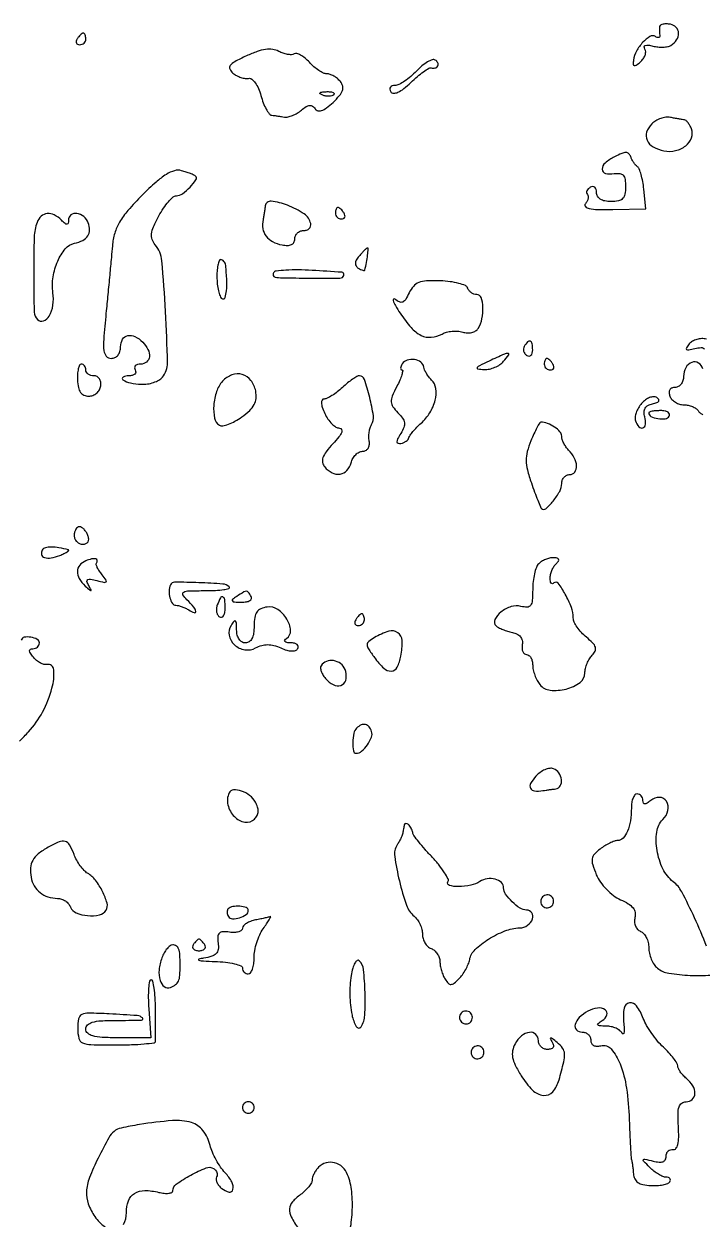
# Model space of a CAD drawing. Extents: x 0 to 5034, y 0 to 2560.
# Drawn here: x 791.3 to 908.2, y 1386.8 to 1592.6 of the extents above; entities that cross this region are included whole.
import ezdxf

# ---------------------------------------------------------------- set-up
doc = ezdxf.new("R2010")
doc.units = 0

msp = doc.modelspace()

# ---------------------------------------------------------------- linework, layer by layer
for points in [[(800.5, 1590, 0.082592), (800.343488, 1589.6179, 0.161196), (800.3746, 1589.29375, 0.182303), (800.586039, 1589.078288, 0.108972), (800.940983, 1589, 0.093332), (801.345238, 1589.076123, 0.09642), (801.688914, 1589.29375, 0.099167), (801.918938, 1589.618444, 0.105053), (802, 1590, 0.042167), (801.967655, 1590.382849, 0.061769), (801.870461, 1590.70625, 0.081139), (801.727648, 1590.92554, 0.210953), (801.559017, 1591, 0.151918), (801.34829, 1590.934461, 0.038439), (801.066025, 1590.70625, 0.035638), (800.768994, 1590.382774, 0.029505)], [(900.881579, 1592.161516, 0.032263), (900.846254, 1591.849223, 0.016203), (900.840008, 1591.452173, 0.016018), (900.86012, 1591.039601, 0.022818), (900.906356, 1590.67567, -0.122521), (900.887101, 1590.408075, -0.236158), (900.739745, 1590.258962, -0.161917), (900.477599, 1590.25727, -0.059817), (900.138083, 1590.41466, 0.280515), (899.204913, 1590.420821, 0.07118), (897.977667, 1589.423329, 0.062505), (896.896118, 1587.912643, 0.087916), (896.374124, 1586.343311, 0.035992), (896.322597, 1585.646147, 0.347529), (896.494283, 1585.428155, 0.216709), (896.83829, 1585.495059, 0.018457), (897.569283, 1586.057499, 0.063461), (898.059626, 1586.582455, 0.073246), (898.3746, 1587.189925, 0.084567), (898.472455, 1587.78355, 0.137919), (898.332618, 1588.27083, -0.147907), (898.230621, 1588.654413, -0.306106), (898.4046, 1588.89409, -0.122839), (898.903838, 1588.946378, -0.028928), (899.73293, 1588.780091, 0.037108), (900.591793, 1588.622388, 0.035149), (901.480402, 1588.589367, 0.037163), (902.270452, 1588.674561, 0.093235), (902.809123, 1588.882032, 0.108698), (903.792944, 1589.836241, 0.151223), (904.134547, 1591.006731, 0.185612), (903.73444, 1591.999072, 0.164934), (902.75, 1592.52868, 0.036027), (902.071137, 1592.593105, 0.054211), (901.479276, 1592.542246, 0.070607), (901.053141, 1592.393891, 0.233527)], [(829.673614, 1587.080286, 0.012574), (827.651298, 1586.082615, 0.104966), (826.87031, 1585.434601, 0.284868), (826.800962, 1584.828837, 0.109693), (827.341903, 1584.131209, 0.048294), (827.988178, 1583.692653, 0.043079), (828.731327, 1583.366477, 0.045559), (829.455931, 1583.19189, 0.092685), (830.039089, 1583.214913, -0.228064), (830.581737, 1583.091197, -0.068697), (831.181372, 1582.461568, -0.053482), (831.742981, 1581.473755, -0.03613), (832.172941, 1580.25, 0.025085), (832.582578, 1578.996291, 0.034199), (833.082789, 1577.917969, 0.036451), (833.597425, 1577.124835, 0.201246), (834.028592, 1576.875, -0.002063), (834.489461, 1576.813762, -0.000983), (835.081836, 1576.731375, -0.000974), (835.700497, 1576.642861, -0.001385), (836.25, 1576.561594, 0.095533), (836.846017, 1576.585978, 0.039513), (837.617712, 1576.833481, 0.03724), (838.426768, 1577.238156, 0.039409), (839.150723, 1577.751737, -0.033799), (839.968617, 1578.345847, -0.115475), (840.586524, 1578.557989, -0.175977), (841.081754, 1578.432799, -0.105699), (841.506219, 1577.989937, 0.193822), (841.976882, 1577.643642, 0.149351), (842.619636, 1577.672637, 0.078482), (843.478177, 1578.139694, 0.024833), (844.593009, 1579.087378, 0.0253), (845.715632, 1580.254378, 0.093672), (846.228654, 1581.132721, 0.151604), (846.259955, 1581.897291, 0.108605), (845.865068, 1582.662583, 0.047985), (845.350026, 1583.174315, 0.04144), (844.722031, 1583.607134, 0.0435), (844.081076, 1583.903941, 0.086899), (843.532543, 1584, -0.110996), (842.941185, 1584.132915, -0.034678), (842.143693, 1584.580573, -0.032733), (841.295973, 1585.220042, -0.030889), (840.521341, 1585.976419, 0.03461), (839.774544, 1586.694848, 0.048183), (839.009697, 1587.218732, 0.058223), (838.336281, 1587.49393, 0.20928), (837.88702, 1587.430174, -0.132851), (837.437018, 1587.296173, -0.047416), (836.762703, 1587.343113, -0.042946), (835.996123, 1587.538934, -0.038884), (835.247118, 1587.867747, 0.091582), (834.205048, 1588.200105, 0.06671), (832.986256, 1588.191408, 0.050219), (831.510558, 1587.829168, 0.023026)], [(858.971046, 1584.46918, -0.027165), (857.981276, 1583.524126, -0.030021), (856.92602, 1582.725322, -0.031405), (855.953004, 1582.161552, -0.116105), (855.266669, 1582, 0.084698), (854.788173, 1581.918359, 0.163492), (854.485156, 1581.682163, 0.180738), (854.403879, 1581.330222, 0.106126), (854.550677, 1580.918003, 0.262691), (855.027471, 1580.65539, 0.105798), (855.778486, 1580.824227, 0.05958), (856.786692, 1581.443705, 0.023504), (858.016234, 1582.515554, -0.014417), (859.136923, 1583.528923, -0.020689), (860.190315, 1584.35485, -0.017179), (861.087781, 1584.954742, -0.206885), (861.489874, 1585.014218, 0.123122), (862.192996, 1585.002861, 0.216359), (862.645488, 1585.350437, 0.24184), (862.653526, 1585.883778, 0.140341), (862.211891, 1586.369044, 0.225514), (861.703025, 1586.425229, 0.049187), (860.87991, 1586.045801, 0.042144), (859.926701, 1585.373229, 0.029484)], [(844.729167, 1580.395833, -0.126455), (844.402231, 1580.202593, -0.060344), (843.916927, 1580.123424, -0.05415), (843.359369, 1580.160852, -0.051402), (842.8125, 1580.316886, -0.054073), (842.395823, 1580.538436, -0.470617), (842.37858, 1580.720685, -0.168741), (842.670344, 1580.862007, -0.018894), (843.416667, 1580.921053, -0.028489), (844.112848, 1580.910055, -0.077125), (844.592839, 1580.799335, -0.208169), (844.77538, 1580.614691, -0.296942)], [(899.527617, 1575.38476, 0.114841), (898.637831, 1573.955123, 0.190057), (898.704552, 1572.554385, 0.161137), (899.754089, 1571.411294, 0.080078), (901.623634, 1570.731615, 0.103279), (903.629173, 1570.765601, 0.113991), (905.374701, 1571.608302, 0.137233), (906.364298, 1572.990793, 0.180653), (906.350522, 1574.528939, 0.033699), (906.087118, 1575.097593, 0.040381), (905.762959, 1575.590351, 0.044751), (905.428856, 1575.947529, 0.153921), (905.143011, 1576.076511, -0.010645), (904.786424, 1576.126661, -0.002284), (904.170453, 1576.229596, -0.002385), (903.457965, 1576.355511, -0.002273), (902.735128, 1576.49021, 0.079762), (901.953568, 1576.513346, 0.050619), (901.064911, 1576.304574, 0.049478), (900.210129, 1575.911756, 0.064026)], [(893.112198, 1569.720532, 0.057551), (891.488715, 1568.639378, 0.214545), (890.97226, 1567.55821, 0.357823), (891.519726, 1566.85904, 0.094772), (893.045448, 1566.812858, -0.068834), (894.001115, 1566.833187, -0.186976), (894.589857, 1566.522277, -0.143857), (894.909121, 1565.825203, -0.03595), (895, 1564.562858, -0.043012), (894.88698, 1563.251486, -0.151401), (894.506132, 1562.506286, -0.154979), (893.776869, 1562.117024, -0.045729), (892.5, 1562, -0.046667), (891.435988, 1562.099526, -0.093033), (890.650894, 1562.405902, -0.12462), (890.173602, 1562.902836, -0.130045), (890, 1563.559017, 0.071554), (889.921199, 1564.106844, 0.147104), (889.686706, 1564.466447, 0.189169), (889.338841, 1564.584405, 0.127326), (888.933469, 1564.458881, 0.060721), (888.566729, 1564.165413, 0.094967), (888.344101, 1563.829485, 0.127209), (888.297655, 1563.50655, 0.170418), (888.424793, 1563.241874, -0.166339), (888.569574, 1562.946494, -0.083915), (888.55222, 1562.527111, -0.06836), (888.380988, 1562.051092, -0.052933), (888.075214, 1561.592009, 0.385767), (888.09533, 1561.124586, 0.14942), (888.716469, 1560.789448, 0.045473), (890.229664, 1560.626519, 0.010119), (892.83389, 1560.636576), (898.5, 1560.773153), (898.149742, 1564.136576, 0.018989), (897.960747, 1565.461069, 0.024427), (897.682119, 1566.658869, 0.023495), (897.361691, 1567.611805, 0.154029), (897.049686, 1568, -0.066971), (896.733541, 1568.278328, -0.031532), (896.402658, 1568.711656, -0.030548), (896.108157, 1569.216578, -0.03759), (895.899944, 1569.720532, 0.120764), (895.572963, 1570.245547, 0.1958), (895.092829, 1570.441063, 0.098805), (894.349072, 1570.29264, 0.019649)], [(811.702865, 1563.081541, 0.016366), (809.265243, 1560.474684, 0.046583), (807.810138, 1558.46225, 0.061507), (806.984194, 1556.562314, 0.050637), (806.575036, 1554.388329, -0.001782), (806.396855, 1552.378142, -0.000557), (806.115617, 1549.365634, -0.000557), (805.794067, 1546.0023, -0.000615), (805.475435, 1542.75, 0.005335), (805.08008, 1538.280159, 0.04762), (805.114799, 1536.309838, 0.153412), (805.530551, 1535.371904, 0.215524), (806.353264, 1535, 0.108523), (807.015016, 1535.145343, 0.112867), (807.544158, 1535.553631, 0.100915), (807.8837, 1536.193779, 0.071755), (808, 1537, -0.128073), (808.333453, 1538.280458, -0.216747), (809.209929, 1538.925419, -0.169458), (810.463203, 1538.763824, -0.080533), (811.8, 1537.8, -0.080894), (812.712471, 1536.532513, -0.140086), (812.948389, 1535.266001, -0.201377), (812.464948, 1534.363205, -0.172099), (811.440983, 1534, 0.066118), (810.889346, 1533.926733, 0.138808), (810.521475, 1533.70625, 0.191142), (810.392057, 1533.379648, 0.139169), (810.5, 1533, -0.160037), (810.591219, 1532.621002, -0.191086), (810.429567, 1532.29375, -0.125741), (810.008849, 1532.07247, -0.058574), (809.39235, 1532, 0.119407), (808.422786, 1531.765106, 0.570665), (808.396665, 1531.317402, 0.097033), (809.683628, 1530.775596, 0.040338), (811.562844, 1530.540645, 0.047627), (812.618354, 1530.594983, 0.043042), (813.682345, 1530.847084, 0.045641), (814.599424, 1531.245564, 0.094519), (815.199594, 1531.740496, 0.179896), (816.070591, 1534.228538, 0.008879), (815.74374, 1543.058079, 0.009782), (815.092443, 1551.805289, 0.150839), (813.9487, 1554.561812, -0.089283), (813.427644, 1555.483297, -0.116466), (813.326786, 1556.443549, -0.073277), (813.670072, 1557.667107, -0.018546), (814.583717, 1559.525595, -0.023879), (815.38436, 1560.855991, -0.031573), (816.243032, 1561.979394, -0.032734), (817.044624, 1562.787757, -0.183044), (817.604959, 1563, 0.158468), (818.641844, 1563.337092, 0.043417), (819.955844, 1564.478965, 0.043795), (820.974804, 1565.736299, 0.374641), (820.892501, 1566.399938, 0.080118), (820.630499, 1566.568095, 0.010988), (820.027797, 1566.814946, 0.012388), (819.294531, 1567.075964, 0.010188), (818.5, 1567.318985, 0.140347), (817.290603, 1567.316061, 0.069152), (815.874279, 1566.684632, 0.043319), (814.098638, 1565.351396, 0.013895)], [(832.923489, 1561.25, -0.012164), (832.873569, 1560.855882, -0.003452), (832.776823, 1560.245618, -0.003475), (832.657976, 1559.557714, -0.003671), (832.531643, 1558.88402, 0.088981), (832.507893, 1557.323623, 0.121981), (833.059057, 1556.038095, 0.113566), (834.184498, 1555.096231, 0.070218), (835.823495, 1554.533992, 0.045764), (836.767749, 1554.440406, 0.112182), (837.445451, 1554.589185, 0.159289), (837.850323, 1554.970515, 0.125505), (838, 1555.557418, -0.103098), (838.114723, 1556.107881, -0.098811), (838.440625, 1556.576241, -0.096938), (838.927453, 1556.890083, -0.095121), (839.5, 1557, 0.082407), (840.053931, 1557.09192, 0.110974), (840.485938, 1557.356741, 0.125919), (840.727835, 1557.751901, 0.126114), (840.75, 1558.214438, 0.199358), (839.629733, 1559.864017, 0.052716), (836.737411, 1561.352661, 0.06233), (833.931867, 1562.055589, 0.419888)], [(845, 1560, 0.105053), (845.081062, 1559.618444, 0.099167), (845.311086, 1559.29375, 0.09642), (845.654762, 1559.076123, 0.093332), (846.059017, 1559, 0.108972), (846.413961, 1559.078288, 0.182303), (846.6254, 1559.29375, 0.161196), (846.656512, 1559.6179, 0.082592), (846.5, 1560, 0.029505), (846.231006, 1560.382774, 0.035638), (845.933975, 1560.70625, 0.038439), (845.65171, 1560.934461, 0.151918), (845.440983, 1561, 0.210953), (845.272352, 1560.92554, 0.081139), (845.129539, 1560.70625, 0.061769), (845.032345, 1560.382849, 0.042167)], [(793.606989, 1558.418213, 0.084475), (793.0986, 1555.882358, 0.008089), (793.015546, 1549.557479, 0.004859), (793.099482, 1542.981963, 0.193076), (793.657991, 1541.675343, 0.293308), (794.688834, 1541.450462, 0.174648), (795.683557, 1542.291085, 0.095198), (796.323162, 1544.137109, 0.069528), (796.333771, 1546.312523, -0.072475), (796.362837, 1549.018356, -0.063815), (797.151451, 1551.731249, -0.070677), (798.463072, 1553.863515, -0.167065), (800.035562, 1554.821429, 0.059992), (801.470723, 1555.322492, 0.130073), (802.346591, 1556.082109, 0.151008), (802.656796, 1557.092376, 0.091396), (802.425794, 1558.332783, 0.128438), (801.637886, 1559.432047, 0.140383), (800.43836, 1559.959814, 0.202367), (799.433333, 1559.688367, 0.230891), (799, 1558.8, -0.051663), (798.943785, 1558.257401, -0.354955), (798.75, 1558.1, -0.180052), (798.421376, 1558.222304, -0.018208), (797.8, 1558.8, 0.07765), (796.563885, 1559.702046, 0.142509), (795.350265, 1559.938357, 0.165972), (794.325037, 1559.480829, 0.114419)], [(849.073886, 1552.589028, 0.043282), (848.608797, 1551.918193, 0.115588), (848.443671, 1551.36394, 0.160707), (848.564792, 1550.907337, 0.110253), (848.951442, 1550.530011, 0.023308), (849.359074, 1550.303618, 0.041943), (849.714461, 1550.163103, 0.058009), (849.975158, 1550.116526, 0.361912), (850.076511, 1550.190983, 0.013932), (850.365877, 1551.517011, 0.016868), (850.56025, 1552.775356, 0.009503), (850.66899, 1553.85349, 0.438295), (850.533961, 1554, 0.182026), (850.368046, 1553.937528, 0.01202), (849.985822, 1553.585527, 0.01615), (849.543523, 1553.129577, 0.011296)], [(824.595221, 1548.750598, 0.024402), (824.694054, 1547.487359, 0.034546), (824.913562, 1546.381426, 0.037023), (825.207991, 1545.546463, 0.221844), (825.545221, 1545.25, 0.40144), (825.999424, 1545.485861, 0.058105), (826.241067, 1546.607112, 0.035587), (826.286961, 1548.4394, 0.013393), (826.1, 1551, 0.0715), (826.005486, 1551.3822, 0.079924), (825.809062, 1551.706426, 0.089828), (825.543886, 1551.924139, 0.127548), (825.25, 1552.000598, 0.312919), (824.964858, 1551.803112, 0.039951), (824.748284, 1551.046157, 0.035294), (824.612918, 1549.996473, 0.021748)], [(834.343309, 1549.75, 0.220295), (834.285535, 1549.261835, 0.283451), (834.623103, 1548.976046, 0.03358), (835.819627, 1548.876533, 0.001141), (840.541667, 1548.8125, 0.004661), (845.790043, 1548.802233, 0.323299), (846.462563, 1549.295417, 0.485629), (846.108896, 1549.821908, 0.004918), (840.976436, 1550.157443, 0.011703), (838.578051, 1550.234316, 0.017498), (836.482094, 1550.179061, 0.012617), (834.787551, 1550.031978, 0.230854)], [(857.707353, 1546.257816, -0.029511), (857.119926, 1545.146901, -0.155016), (856.606225, 1544.698343, -0.216219), (856.030813, 1544.707356, -0.062878), (855.264507, 1545.195442, 0.338609), (855.017292, 1545.205272, 0.341267), (854.944521, 1544.969864, 0.042449), (855.362426, 1544.088558, 0.011484), (856.171461, 1542.770761, 0.036818), (858.035115, 1540.304782, 0.097578), (859.779263, 1538.963716, 0.136405), (861.527501, 1538.627845, 0.107632), (863.378146, 1539.191745, -0.063682), (864.153215, 1539.504028, -0.040956), (865.108935, 1539.671976, -0.040716), (866.088376, 1539.682455, -0.05923), (866.936022, 1539.520306, 0.06677), (867.718679, 1539.38274, 0.069123), (868.500346, 1539.459099, 0.07621), (869.162818, 1539.729501, 0.119962), (869.598159, 1540.158825, 0.086559), (870.264814, 1541.823629, 0.062045), (870.433893, 1543.825353, 0.073612), (870.125279, 1545.459791, 0.31956), (869.366355, 1546, -0.083833), (868.880484, 1546.082041, -0.069097), (868.411888, 1546.321562, -0.069885), (868.031147, 1546.676288, -0.090108), (867.801774, 1547.094677, 0.216761), (867.398277, 1547.52896, 0.034081), (866.265042, 1547.913419, 0.032627), (864.777027, 1548.20532, 0.023209), (863.082748, 1548.344677, 0.019468), (860.730771, 1548.33698, 0.082212), (859.355309, 1548.049186, 0.123036), (858.439172, 1547.401824, 0.070969)], [(877.542705, 1537.069098, 0.108373), (877.401101, 1536.665803, 0.099685), (877.434921, 1536.22714, 0.095498), (877.639411, 1535.820631, 0.090427), (877.983688, 1535.510081, 0.136093), (878.36964, 1535.397824, 0.190788), (878.701458, 1535.524436, 0.140899), (878.925389, 1535.890269, 0.067432), (879, 1536.440983, 0.039415), (878.914842, 1537.519563, 0.25701), (878.592818, 1537.933879, 0.315493), (878.13314, 1537.838655, 0.050477)], [(871.5, 1534.536115, 0.00576), (869.814133, 1533.740549, 0.145562), (869.442254, 1533.399943, 0.540352), (869.552815, 1533.171439, 0.0228), (870.627555, 1533.081219, 0.062939), (871.533548, 1533.160747, 0.046271), (872.495827, 1533.464483, 0.04694), (873.367414, 1533.931654, 0.073188), (874, 1534.5, 0.016851), (874.869197, 1535.622206, 0.60682), (874.753197, 1535.853128, 0.108706), (874.138381, 1535.727144, 0.00268)], [(800.55434, 1531.25, 0.039523), (800.710685, 1529.982738, 0.103381), (801.072647, 1529.144867, 0.139594), (801.661145, 1528.669376, 0.100887), (802.492032, 1528.5, 0.09203), (803.20551, 1528.632444, 0.083632), (803.850955, 1529.014062, 0.084517), (804.33039, 1529.581736, 0.097045), (804.566187, 1530.25, 0.079357), (804.557727, 1530.918463, 0.103418), (804.332951, 1531.485938, 0.11845), (803.929183, 1531.863411, 0.129708), (803.411516, 1532, -0.06912), (802.872026, 1532.074937, -0.08529), (802.414633, 1532.29375, -0.099964), (802.108806, 1532.618662, -0.139872), (802, 1533, 0.076764), (801.940998, 1533.382039, 0.089701), (801.769987, 1533.70625, 0.100763), (801.515597, 1533.922987, 0.126873), (801.216978, 1534, 0.287099), (800.923192, 1533.816154, 0.054059), (800.699332, 1533.192188, 0.043177), (800.564933, 1532.303838, 0.026906)], [(856.53422, 1534.055368, 0.038817), (856.325417, 1533.650329, 0.08381), (856.24532, 1533.310014, 0.15902), (856.301707, 1533.090536, 0.256387), (856.466663, 1533, -0.464226), (856.607671, 1532.833116, -0.033555), (856.44792, 1532.165213, -0.028549), (856.104002, 1531.248572, -0.015308), (855.581794, 1530.158172, 0.020167), (854.799393, 1528.482881, 0.110927), (854.626244, 1527.507224, 0.143835), (854.910636, 1526.6797, 0.042191), (855.786565, 1525.642006, -0.040411), (856.586532, 1524.701108, -0.122014), (856.897231, 1523.925501, -0.128136), (856.802538, 1523.117749, -0.0467), (856.281957, 1522.079878, 0.016091), (855.725483, 1521.12151, 0.127004), (855.603758, 1520.62675, 0.344257), (855.792878, 1520.390242, 0.095011), (856.301506, 1520.367988, 0.058734), (856.773532, 1520.495106, 0.059069), (857.202085, 1520.728332, 0.064901), (857.525375, 1521.027111, 0.117981), (857.684315, 1521.347681, -0.099244), (857.870331, 1521.760614, -0.019462), (858.372136, 1522.407173, -0.019951), (859.02674, 1523.125781, -0.017334), (859.767011, 1523.825736, 0.074046), (861.292868, 1525.636469, 0.078215), (862.190015, 1527.780568, 0.091397), (862.307083, 1529.800578, 0.166771), (861.589552, 1531.267591, -0.031335), (861.108611, 1531.812912, -0.028392), (860.682224, 1532.43173, -0.029519), (860.364824, 1533.030336, -0.076002), (860.231393, 1533.5, 0.211023), (859.731213, 1534.332469, 0.116705), (858.609938, 1534.782217, 0.111101), (857.362418, 1534.691996, 0.182934)], [(881, 1534, 0.105053), (881.081062, 1533.618444, 0.099167), (881.311086, 1533.29375, 0.09642), (881.654762, 1533.076123, 0.093332), (882.059017, 1533, 0.108972), (882.413961, 1533.078288, 0.182303), (882.6254, 1533.29375, 0.161196), (882.656512, 1533.6179, 0.082592), (882.5, 1534, 0.029505), (882.231006, 1534.382774, 0.035638), (881.933975, 1534.70625, 0.038439), (881.65171, 1534.934461, 0.151918), (881.440983, 1535, 0.210953), (881.272352, 1534.92554, 0.081139), (881.129539, 1534.70625, 0.061769), (881.032345, 1534.382849, 0.042167)], [(825.556817, 1531.062782, 0.103794), (824.526105, 1529.298455, 0.06241), (824.04916, 1526.911464, 0.066014), (824.180867, 1524.692343, 0.209513), (825.006824, 1523.495782, 0.186127), (825.58165, 1523.387893, 0.042047), (826.55792, 1523.654468, 0.038069), (827.704639, 1524.175806, 0.029002), (828.87331, 1524.909788, 0.033013), (830.232265, 1526.019506, 0.082327), (831.011783, 1527.032804, 0.101282), (831.331824, 1528.106964, 0.069255), (831.267242, 1529.382344, 0.117484), (830.447482, 1531.204402, 0.158284), (828.964892, 1532.219045, 0.160669), (827.18652, 1532.161371, 0.121644)], [(846.230375, 1530, -0.021681), (845.333634, 1529.234403, -0.025021), (844.414499, 1528.5875, -0.02524), (843.592087, 1528.124468, -0.116095), (843.063252, 1528, 0.25424), (842.719941, 1527.81337, 0.156863), (842.597082, 1527.358397, 0.072004), (842.74657, 1526.586128, 0.023144), (843.181954, 1525.5, 0.042384), (843.719812, 1524.54348, 0.048095), (844.391788, 1523.734375, 0.054257), (845.090577, 1523.177109, 0.142143), (845.700984, 1523, -0.279799), (846.065826, 1522.778494, -0.221849), (846.085987, 1522.308613, -0.070496), (845.596776, 1521.482222, -0.018103), (844.580867, 1520.303786, 0.022881), (843.420957, 1518.932032, 0.079033), (842.866293, 1517.912908, 0.132219), (842.800966, 1517.074592, 0.12758), (843.162843, 1516.303786, 0.103061), (844.432573, 1515.292296, 0.156048), (845.816476, 1515.072258, 0.16904), (846.993352, 1515.695215, 0.123946), (847.710251, 1517, -0.063642), (848.018215, 1517.764616, -0.067011), (848.504457, 1518.4125, -0.074644), (849.087532, 1518.850385, -0.124417), (849.67949, 1519, 0.121856), (850.219673, 1519.133633, 0.125926), (850.627533, 1519.502744, 0.110083), (850.843593, 1520.067467, 0.07745), (850.837817, 1520.75, -0.041912), (850.778208, 1521.500305, -0.033793), (850.836455, 1522.307255, -0.034922), (850.994196, 1523.049391, -0.070594), (851.237467, 1523.593846, 0.179333), (851.54855, 1525.080581, 0.023934), (850.912331, 1528.276738, 0.020793), (849.998162, 1531.386333, 0.321234), (849.141557, 1532, 0.132015), (848.722844, 1531.887486, 0.019234), (847.971068, 1531.4125, 0.020646), (847.108338, 1530.765808, 0.016377)], [(897.764135, 1527.226419, 0.046525), (897.222654, 1526.473367, 0.047831), (896.835552, 1525.639948, 0.052527), (896.647751, 1524.853052, 0.11979), (896.713821, 1524.25, 0.086274), (897.309262, 1523.209298, 0.328514), (897.992712, 1523.039025, 0.287505), (898.436053, 1523.659715, 0.079192), (898.313596, 1524.908807, -0.065491), (898.204193, 1525.779596, -0.132763), (898.386869, 1526.440181, -0.138047), (898.870592, 1526.902391, -0.073367), (899.657216, 1527.182268, 0.034133), (900.382973, 1527.378133, 0.161762), (900.72043, 1527.636047, 0.311643), (900.718441, 1527.931095, 0.099801), (900.383647, 1528.24988, 0.155646), (899.844429, 1528.389377, 0.079368), (899.153669, 1528.239208, 0.066453), (898.421962, 1527.83454, 0.054185)], [(899, 1525.606989, 0.291414), (899.381399, 1525.008169, 0.069655), (900.563391, 1524.645818, 0.0667), (901.844913, 1524.613548, 0.231296), (902.526992, 1525.043674, 0.214542), (902.57458, 1525.405148, 0.177225), (902.339579, 1525.719079, 0.099152), (901.806756, 1525.931736, 0.045552), (901.059017, 1526, 0.017964), (900.269748, 1525.971635, 0.029198), (899.604836, 1525.884553, 0.029196), (899.112513, 1525.760424, 0.327354)], [(878.693895, 1520.785037, 0.032748), (878.076423, 1518.933836, 0.066882), (877.889016, 1517.416754, 0.059275), (878.100212, 1515.789526, 0.021081), (878.771121, 1513.538277, 0.005027), (879.330352, 1511.966589, 0.007138), (879.861509, 1510.58146, 0.004311), (880.333303, 1509.430666, 0.09723), (880.532475, 1509.134192, 0.394655), (881.261018, 1509.109691, 0.043368), (882.529576, 1510.428571, 0.043119), (883.655684, 1512.09927, 0.127408), (884, 1513.428571, -0.088607), (884.107166, 1514.028555, -0.094867), (884.414633, 1514.538393, -0.099966), (884.873033, 1514.879468, -0.110551), (885.411516, 1515, 0.238738), (886.256953, 1515.428075, 0.173198), (886.564211, 1516.456225, 0.108234), (886.175122, 1517.871881, 0.075529), (885.189877, 1519.210123, -0.043945), (884.734511, 1519.753433, -0.036669), (884.349526, 1520.400921, -0.038153), (884.084951, 1521.050375, -0.077802), (884, 1521.593011, 0.185979), (883.703549, 1522.362447, 0.060881), (882.768748, 1523.171926, 0.058127), (881.566383, 1523.791698, 0.090198), (880.42108, 1524, 0.265032), (880.206152, 1523.877467, 0.010377), (879.74239, 1523.055605, 0.016032), (879.226712, 1522.017198, 0.010362)], [(800, 1504.5, 0.096899), (800.112001, 1503.927495, 0.097416), (800.431406, 1503.440625, 0.098432), (800.908181, 1503.114629, 0.10122), (801.468615, 1503, 0.094119), (802.027855, 1503.106211, 0.166113), (802.382077, 1503.407358, 0.151899), (802.496694, 1503.885039, 0.075244), (802.361626, 1504.5, 0.048303), (802.075237, 1505.073796, 0.053891), (801.692784, 1505.559375, 0.061199), (801.276919, 1505.891374, 0.13875), (800.893011, 1506, 0.164455), (800.552359, 1505.884842, 0.095748), (800.262322, 1505.559375, 0.076852), (800.066322, 1505.073715, 0.057609)], [(794.487659, 1501.980032, 0.204716), (794.370805, 1501.205402, 0.260322), (794.862331, 1500.691833, 0.120045), (796.008647, 1500.624075, 0.050687), (797.5, 1501.054847, 0.014061), (798.233788, 1501.374297, 0.031637), (798.765625, 1501.666205, 0.062942), (799.032464, 1501.88686, 0.55915), (799, 1502.006226, 0.025368), (797.373613, 1502.395352, 0.047516), (796.027565, 1502.51568, 0.063656), (795.029302, 1502.382177, 0.191577)], [(801.978997, 1500.124474, 0.119918), (800.938482, 1499.368558, 0.172891), (800.539811, 1498.313956, 0.140171), (800.869866, 1497.070748, 0.070922), (801.896704, 1495.8, 0.00364), (802.697457, 1495.065497, 0.232609), (802.875145, 1495.014805, 0.509795), (802.926387, 1495.121234, 0.006072), (802.490333, 1495.907524, -0.054323), (802.200284, 1496.574956, -0.348405), (802.324302, 1496.895565, -0.179335), (802.796977, 1496.979772, -0.019298), (803.900779, 1496.736198, 0.010155), (805.178127, 1496.429736, 0.26809), (805.500843, 1496.532649, 0.357617), (805.515961, 1496.826831, 0.014296), (804.807151, 1497.732369, -0.024368), (804.330693, 1498.366989, -0.035782), (803.981892, 1498.970934, -0.039183), (803.784771, 1499.473366, -0.243496), (803.833333, 1499.737028, 0.192408), (803.963294, 1500.189544, 0.327044), (803.712086, 1500.46875, 0.112498), (802.99268, 1500.455743, 0.036879)], [(880.033333, 1499.633333, 0.108819), (879.634622, 1499.009385, 0.030925), (879.303542, 1497.899906, 0.029581), (879.076098, 1496.567112, 0.027477), (879, 1495.183369, -0.017617), (878.933454, 1493.295308, -0.135614), (878.640976, 1492.468603, -0.243071), (878.055155, 1492.160428, -0.065885), (876.982409, 1492.294349, 0.142398), (875.289122, 1492.248422, 0.087659), (873.512185, 1491.312272, 0.117542), (872.483979, 1490.03303, 0.325343), (872.685714, 1488.96135, 0.067571), (873.135316, 1488.639893, 0.024427), (873.848304, 1488.306901, 0.023701), (874.674575, 1488.013973, 0.025991), (875.5, 1487.810813, -0.069983), (876.306798, 1487.535275, -0.10513), (876.883922, 1487.070169, -0.11572), (877.186974, 1486.446884, -0.098303), (877.206163, 1485.713748, 0.058159), (877.170973, 1485.058084, 0.087714), (877.305268, 1484.503414, 0.116616), (877.582078, 1484.135261, 0.175237), (877.956163, 1484, -0.169091), (878.354403, 1483.861358, -0.094627), (878.693373, 1483.468644, -0.075283), (878.922592, 1482.883061, -0.055763), (879, 1482.19113, 0.055909), (879.090421, 1481.385007, 0.032981), (879.367188, 1480.455307, 0.032643), (879.771293, 1479.551717, 0.04745), (880.25, 1478.822061, 0.20164), (882.032796, 1477.854145, 0.088427), (884.764005, 1478.064724, 0.092642), (887.157356, 1479.185917, 0.241524), (888, 1480.828592, -0.058986), (888.091301, 1481.599827, -0.03856), (888.367188, 1482.453, -0.038529), (888.771304, 1483.254795, -0.058366), (889.25, 1483.870983, 0.083453), (889.759133, 1484.59858, 0.191052), (889.802847, 1485.255168, 0.119416), (889.361612, 1485.976812, 0.024756), (888.25, 1486.981275, -0.035654), (887.389018, 1487.794014, -0.036663), (886.660938, 1488.713687, -0.039274), (886.154999, 1489.601763, -0.110278), (886, 1490.295986, 0.090093), (885.669603, 1492.114742, 0.037029), (884.612962, 1494.398005, 0.035631), (883.39131, 1496.268009, 0.454476), (882.651533, 1496.318199, -0.170315), (882.405705, 1496.200055, -0.257233), (882.191388, 1496.288888, -0.126142), (882.044873, 1496.614042, -0.043126), (882, 1497.133333, -0.059066), (882.075537, 1497.770529, -0.039009), (882.303542, 1498.472708, -0.039027), (882.63761, 1499.130429, -0.059425), (883.033333, 1499.633333, 0.045665), (883.42584, 1500.104923, 0.26256), (883.453763, 1500.416667, 0.249461), (883.199347, 1500.613168, 0.042204), (882.566667, 1500.666667, 0.057964), (881.916678, 1500.59106, 0.038943), (881.20375, 1500.363125, 0.039074), (880.538594, 1500.029087, 0.060546)], [(816.588588, 1496, 0.097694), (816.359121, 1494.958792, 0.069067), (816.497812, 1493.766148, 0.078783), (816.913607, 1492.8119, 0.251968), (817.5, 1492.484687, -0.057186), (817.971721, 1492.423227, -0.025346), (818.573437, 1492.240722, -0.024686), (819.19807, 1491.980649, -0.030469), (819.75, 1491.67567, 0.054107), (820.689406, 1491.213019, 0.579777), (820.948132, 1491.431525, 0.133104), (820.593563, 1492.173085, 0.018687), (819.428571, 1493.428571, -0.057276), (818.734064, 1494.303447, -0.442592), (818.860931, 1494.75, -0.109655), (819.735335, 1494.96602, -0.005941), (822.595238, 1495, 0.012513), (824.370214, 1495.044427, 0.025539), (825.756443, 1495.185075, 0.035716), (826.642351, 1495.386516, 0.566341), (826.703291, 1495.630042, 0.180137), (825.583045, 1496.142382, 0.008984), (821.480136, 1496.366323, 0.00701), (817.298861, 1496.460586, 0.300491)], [(828, 1494, 0.025105), (827.283036, 1493.483883, 0.418214), (827.255355, 1493.219823, 0.210879), (827.59016, 1493.050865, 0.011265), (828.809017, 1493.015313, 0.040942), (829.660528, 1493.079473, 0.092833), (830.266583, 1493.295345, 0.175006), (830.538683, 1493.620381, 0.229941), (830.5, 1494, 0.023248), (829.993465, 1494.740301, 0.235263), (829.669081, 1494.901875, 0.137706), (829.248743, 1494.78387, 0.006588)], [(824.650663, 1492.532025, 0.066719), (824.506898, 1491.926665, 0.072258), (824.533742, 1491.321649, 0.081026), (824.720854, 1490.809536, 0.126981), (825.043674, 1490.473008, 0.214542), (825.405148, 1490.42542, 0.177225), (825.719079, 1490.660421, 0.099152), (825.931736, 1491.193244, 0.045552), (826, 1491.940983, 0.020503), (825.936989, 1493.476999, 0.275668), (825.622791, 1493.917133, 0.395517), (825.205874, 1493.769457, 0.027681)], [(833.25, 1492.180449, 0.066193), (832.148372, 1491.871681, 0.140868), (831.469211, 1491.316426, 0.115257), (831.107981, 1490.401529, 0.036652), (831, 1488.930449, -0.035079), (830.909871, 1487.647367, -0.083402), (830.622033, 1486.738408, -0.12576), (830.145537, 1486.19873, -0.150442), (829.5, 1486, -0.135916), (828.900407, 1486.166055, -0.109875), (828.414097, 1486.627552, -0.088664), (828.096145, 1487.347576, -0.058106), (827.984687, 1488.25, 0.011765), (827.94924, 1489.418193, 0.211497), (827.783155, 1489.744576, 0.418787), (827.525823, 1489.716165, 0.025948), (827.035277, 1489.022839, 0.191675), (826.714546, 1487.3101, 0.159422), (827.625095, 1485.681576, 0.147301), (829.390949, 1484.823574, 0.164251), (831.25236, 1485.135059, -0.053401), (832.303632, 1485.560687, -0.069291), (833.332001, 1485.705225, -0.065518), (834.404757, 1485.565442, -0.041801), (835.590782, 1485.140591, 0.032696), (836.616601, 1484.75194, 0.065524), (837.469795, 1484.609056, 0.093872), (838.113897, 1484.707805, 0.171116), (838.523306, 1485.03771, 0.179748), (838.596605, 1485.403287, 0.185884), (838.411934, 1485.721825, 0.114549), (837.959713, 1485.940122, 0.053341), (837.309017, 1486.015313, -0.029803), (836.61385, 1486.062695, -0.17201), (836.290139, 1486.226449, -0.367128), (836.276287, 1486.464685, -0.083602), (836.59363, 1486.765313, 0.266601), (837.273489, 1488.143843, 0.12318), (836.646374, 1490.114902, 0.106208), (835.066214, 1491.761596, 0.185968)], [(848.5, 1490, 0.082592), (848.343488, 1489.6179, 0.161196), (848.3746, 1489.29375, 0.182303), (848.586039, 1489.078288, 0.108972), (848.940983, 1489, 0.093332), (849.345238, 1489.076123, 0.09642), (849.688914, 1489.29375, 0.099167), (849.918938, 1489.618444, 0.105053), (850, 1490, 0.042167), (849.967655, 1490.382849, 0.061769), (849.870461, 1490.70625, 0.081139), (849.727648, 1490.92554, 0.210953), (849.559017, 1491, 0.151918), (849.34829, 1490.934461, 0.038439), (849.066025, 1490.70625, 0.035638), (848.768994, 1490.382774, 0.029505)], [(851.743528, 1486.916279, 0.036298), (850.747115, 1486.234721, 0.228433), (850.487057, 1485.695201, 0.145481), (850.692796, 1485.003068, 0.012726), (851.743528, 1483.478113, 0.044178), (853.356795, 1481.627823, 0.208936), (854.646812, 1481.151834, 0.269929), (855.644584, 1481.81378, 0.067318), (856.291452, 1483.744303, 0.056909), (856.490873, 1486.391579, 0.235007), (855.743229, 1487.759668, 0.232371), (854.192812, 1487.997762, 0.05583)], [(842.549826, 1482.08062, 0.174495), (842.450407, 1481.609705, 0.065111), (842.63172, 1480.948117, 0.054421), (843.038967, 1480.213625, 0.042626), (843.626523, 1479.516334, 0.115605), (844.983495, 1478.674608, 0.225682), (846.219603, 1478.822283, 0.229724), (846.870042, 1479.868206, 0.118335), (846.664167, 1481.432783, 0.140317), (845.909577, 1482.435305, 0.123265), (844.700397, 1482.948632, 0.130378), (843.444382, 1482.818654, 0.165181)], [(848.666667, 1471.333333, 0.148585), (848.187381, 1470.435601, 0.043377), (848.015652, 1468.861617, 0.0433), (848.110412, 1467.396129, 0.370614), (848.571429, 1467, 0.178297), (849.517533, 1467.348454, 0.061684), (850.516713, 1468.438766, 0.06163), (851.22128, 1469.74239, 0.175298), (851.247024, 1470.758929, 0.092169), (850.804218, 1471.55886, 0.167124), (850.173815, 1471.945557, 0.164291), (849.430671, 1471.866008, 0.088502)], [(879.528813, 1463.031838, 0.054924), (878.652527, 1461.819389, 0.248689), (878.628395, 1460.975775, 0.2622), (879.305478, 1460.5135, 0.059303), (880.75, 1460.560134, -0.001731), (881.30154, 1460.641957, -0.001195), (881.926563, 1460.730946, -0.001204), (882.527973, 1460.813631, -0.002466), (883, 1460.875, 0.239367), (883.75723, 1461.386679, 0.157225), (883.965038, 1462.440146, 0.124865), (883.519058, 1463.605235, 0.148673), (882.593956, 1464.325572, 0.129124), (881.934221, 1464.398158, 0.063121), (881.113577, 1464.168102, 0.056304), (880.267821, 1463.692927, 0.052764)], [(826.689105, 1460.160933, 0.175434), (826.477246, 1458.093918, 0.133071), (827.598003, 1456.08925, 0.159411), (829.414854, 1455.14277, 0.241936), (831.076101, 1455.676101, 0.081703), (831.515866, 1456.289039, 0.10315), (831.690657, 1456.963049, 0.090243), (831.590333, 1457.719645, 0.049635), (831.216011, 1458.578493, 0.100779), (830.230996, 1459.721976, 0.080812), (828.800324, 1460.499028, 0.101054), (827.459243, 1460.680993, 0.269977)], [(856.875, 1454.666667, 0.000035), (856.817055, 1454.357507, 0.000019), (856.745502, 1453.975521, 0.000018), (856.672498, 1453.585629, 0.000029), (856.609687, 1453.25, -0.048436), (856.501097, 1452.874828, -0.015311), (856.268823, 1452.339181, -0.01513), (855.9717, 1451.754307, -0.016251), (855.646334, 1451.202533, 0.178345), (855.223872, 1449.242702, 0.023636), (856.029738, 1445.005178, 0.025425), (857.252224, 1440.848415, 0.136132), (858.587859, 1438.927083, -0.067669), (859.128521, 1438.338443, -0.044537), (859.585184, 1437.538626, -0.04427), (859.89619, 1436.663033, -0.063288), (860, 1435.84617, 0.072137), (860.112076, 1435.073384, 0.063864), (860.440625, 1434.328898, 0.066858), (860.926452, 1433.724018, 0.098869), (861.5, 1433.361626, -0.085952), (862.074598, 1433.018841, -0.065644), (862.563873, 1432.472472, -0.065253), (862.897379, 1431.814134, -0.082502), (863.015313, 1431.143011, 0.043414), (863.085856, 1430.411154, 0.026605), (863.288721, 1429.567807, 0.026568), (863.580898, 1428.748057, 0.042235), (863.924562, 1428.087821, 0.046021), (864.465514, 1427.385493, 0.216344), (864.923881, 1427.193654, 0.165295), (865.452844, 1427.391172, 0.025105), (866.301399, 1428.158542, 0.041813), (866.895485, 1428.861264, 0.028366), (867.453816, 1429.748798, 0.028636), (867.898126, 1430.674356, 0.049807), (868.14215, 1431.489808, -0.157279), (869.072168, 1433.179164, -0.048085), (871.405416, 1434.987988, -0.047889), (874.215997, 1436.407401, -0.085075), (876.75, 1436.926912, 0.144806), (878.109892, 1437.377694, 0.150339), (878.981721, 1438.490299, 0.249434), (878.85499, 1439.518152, 0.244512), (877.928571, 1440, -0.146993), (876.819759, 1440.333174, -0.046985), (875.46413, 1441.424256, -0.046892), (874.340422, 1442.743608, -0.154147), (874, 1443.821583, 0.209977), (873.606758, 1444.716687, 0.120566), (872.555669, 1445.294919, 0.099682), (871.17455, 1445.38379, 0.107895), (869.909316, 1444.922793, -0.088786), (868.320604, 1444.27483, -0.048654), (866.225378, 1444.037227, -0.068922), (864.639581, 1444.231559, -0.503197), (864.398848, 1444.836333, 0.257953), (864.423876, 1445.350118, 0.027567), (863.818059, 1446.429757, 0.028463), (862.892021, 1447.717668, 0.018977), (861.69586, 1449.086333, -0.009058), (860.451336, 1450.454592, -0.012136), (859.376395, 1451.742027, -0.009362), (858.532365, 1452.846102, -0.113095), (858.321328, 1453.333333, 0.074349), (858.051994, 1454.114731, 0.086634), (857.57522, 1454.737761, 0.19658), (857.144959, 1454.898024, 0.351993)], [(795.5, 1450.805055, 0.03779), (793.808098, 1449.668812, 0.096715), (792.849175, 1448.555489, 0.113472), (792.465136, 1447.278894, 0.064212), (792.565724, 1445.658725, 0.08107), (793.120307, 1444.149, 0.09647), (794.103636, 1442.996063, 0.093775), (795.472295, 1442.274313, 0.072366), (797.143011, 1442.015313, -0.082502), (797.814134, 1441.897379, -0.065253), (798.472472, 1441.563873, -0.065644), (799.018841, 1441.074598, -0.085952), (799.361626, 1440.5, 0.208429), (800.337111, 1439.508749, 0.074549), (802.309167, 1439.039474, 0.074323), (804.338617, 1439.168679, 0.204082), (805.487227, 1439.979333, 0.209704), (805.659162, 1441.198027, 0.048041), (804.890844, 1443.183222, 0.048556), (803.666493, 1445.126081, 0.095), (802.298577, 1446.330715, -0.073069), (801.692691, 1446.819128, -0.031164), (801.032955, 1447.628073, -0.030005), (800.425122, 1448.593604, -0.034649), (799.969312, 1449.580715, 0.038043), (799.19874, 1451.22019, 0.199587), (798.429162, 1451.819167, 0.170878), (797.383674, 1451.744705, 0.026572)], [(880.552786, 1442.08541, 0.099038), (880.401684, 1441.679226, 0.097945), (880.417584, 1441.244476, 0.097945), (880.597789, 1440.848514, 0.099038), (880.91459, 1440.552786, 0.099038), (881.320774, 1440.401684, 0.097945), (881.755524, 1440.417584, 0.097945), (882.151486, 1440.597789, 0.099038), (882.447214, 1440.91459, 0.099038), (882.598316, 1441.320774, 0.097945), (882.582416, 1441.755524, 0.097945), (882.402211, 1442.151486, 0.099038), (882.08541, 1442.447214, 0.099038), (881.679226, 1442.598316, 0.097945), (881.244476, 1442.582416, 0.097945), (880.848514, 1442.402211, 0.099038)], [(831.25, 1438.294267, 0.040218), (830.388806, 1438.055302, 0.05356), (829.660938, 1437.696416, 0.065099), (829.161151, 1437.279609, 0.188607), (829, 1436.867591, -0.229867), (828.827678, 1436.512566, -0.093609), (828.339062, 1436.25797, -0.066411), (827.611743, 1436.139811, -0.041671), (826.75, 1436.187142, 0.040044), (825.604742, 1436.253777, 0.187557), (825.006004, 1436.005747, 0.194926), (824.745512, 1435.425915, 0.043627), (824.800775, 1434.321322, -0.065139), (824.808583, 1433.220462, -0.162087), (824.466656, 1432.502344, -0.129325), (823.698483, 1432.033681, -0.03532), (822.300775, 1431.721154, 0.035572), (821.464196, 1431.533654, 0.746441), (821.464725, 1431.37035, 0.058016), (822.261376, 1431.234244, 0.005445), (824.25, 1431.149832, -0.019802), (826.070558, 1431.020113, -0.031703), (827.604687, 1430.750263, -0.033275), (828.7277, 1430.397915, -0.309404), (829, 1430, 0.099038), (829.076342, 1429.618362, 0.097945), (829.29375, 1429.29375, 0.097945), (829.618362, 1429.076342, 0.099038), (830, 1429, 0.243064), (830.383651, 1429.198214, 0.067966), (830.70625, 1429.815889, 0.052235), (830.927098, 1430.713633, 0.034223), (831, 1431.777494, -0.046039), (831.113092, 1433.0031, -0.029459), (831.457282, 1434.39196, -0.029522), (831.960169, 1435.724537, -0.047819), (832.556704, 1436.777494, 0.005991), (833.132661, 1437.62112, 0.011816), (833.566032, 1438.307135, 0.010983), (833.854017, 1438.812663, 0.715616), (833.806704, 1438.863818, -0.046926), (833.593628, 1438.79224, -0.002778), (832.929157, 1438.640337, -0.004168), (832.1342, 1438.470189, -0.00306)], [(826.527186, 1440.193853, 0.126718), (826.384342, 1439.951895, 0.07666), (826.341558, 1439.61998, 0.068433), (826.401535, 1439.251796, 0.063947), (826.559212, 1438.904194, 0.251502), (827.262296, 1438.49748, 0.081215), (828.495327, 1438.659209, 0.080596), (829.619821, 1439.207039, 0.24382), (830, 1439.940322, 0.321455), (829.652963, 1440.424334, 0.063543), (828.544228, 1440.648844, 0.058963), (827.30547, 1440.593169, 0.156944)], [(820.5, 1434, 0.146489), (820.397987, 1433.620597, 0.191582), (820.538811, 1433.29375, 0.134005), (820.925364, 1433.072951, 0.063222), (821.5, 1433, 0.063222), (822.074636, 1433.072951, 0.134005), (822.461189, 1433.29375, 0.191582), (822.602013, 1433.620597, 0.146489), (822.5, 1434, 0.025622), (822.235369, 1434.382847, 0.032351), (821.951311, 1434.70625, 0.033983), (821.686704, 1434.937141, 0.163822), (821.5, 1435, 0.163822), (821.313296, 1434.937141, 0.033983), (821.048689, 1434.70625, 0.032351), (820.764631, 1434.382847, 0.025622)], [(815.117019, 1431.787295, 0.062077), (814.627553, 1429.699826, 0.097419), (814.788838, 1427.869769, 0.165781), (815.524022, 1426.819458, 0.25479), (816.598536, 1426.676185, 0.067784), (817.467158, 1427.152712, 0.132257), (817.954621, 1427.767139, 0.084906), (818.189103, 1428.732481, 0.017222), (818.25, 1430.5, 0.014084), (818.198568, 1432.325559, 0.073842), (817.995907, 1433.306419, 0.159715), (817.599021, 1433.809522, 0.147588), (816.967776, 1434, 0.165631), (816.513953, 1433.845426, 0.054473), (815.998323, 1433.350018, 0.047278), (815.506358, 1432.634104, 0.038338)], [(847.731431, 1428.732427, 0.045752), (847.497264, 1425.365425, 0.042528), (847.866692, 1421.926299, 0.082242), (848.610542, 1419.926647, 0.56851), (849.446059, 1419.912721, 0.124869), (850.062599, 1421.870261, 0.021249), (850.118482, 1425.811663, 0.019139), (849.856457, 1429.740914, 0.171795), (849.124242, 1431.275758, 0.361298), (848.758817, 1431.309469, 0.117627), (848.367265, 1430.876493, 0.058285), (848.001849, 1429.973652, 0.026825)], [(812.846513, 1423.000622), (813.193027, 1418), (807.596513, 1418, -0.011799), (804.793027, 1418.066167, -0.05372), (803.182752, 1418.317006, -0.117396), (802.320857, 1418.78294, -0.21353), (802, 1419.5, -0.204071), (802.302371, 1420.209993, -0.121344), (803.111111, 1420.677419, -0.057344), (804.610437, 1420.931692, -0.013359), (807.166667, 1421, 0.00494), (811.606186, 1421.043863, 0.661195), (811.756852, 1421.418224, 0.181031), (810.86682, 1421.823003, 0.003968), (806.05, 1422.115808, 0.007529), (802.503684, 1422.249639, 0.114632), (801.308777, 1422.00044, 0.243154), (800.755529, 1421.287405, 0.045738), (800.6, 1419.590744, 0.058224), (800.797915, 1417.896914, 0.239599), (801.445457, 1417.132739, 0.094008), (802.876415, 1416.827693, 0.005642), (807.3, 1416.777778, 0.008555), (809.868921, 1416.821736, 0.014186), (812.031875, 1416.957292, 0.007817), (813.784032, 1417.144769, 0.378851), (814, 1417.388889), (814, 1419.289236), (814, 1423, 0.014094), (813.945957, 1424.916897, 0.023129), (813.779688, 1426.531433, 0.019468), (813.54514, 1427.765619, 0.349028), (813.25, 1428.000622, 0.368104), (812.971427, 1427.763787, 0.020067), (812.822101, 1426.532128, 0.0234), (812.767629, 1424.91786, 0.014032)], [(866.552786, 1422.08541, 0.099038), (866.401684, 1421.679226, 0.097945), (866.417584, 1421.244476, 0.097945), (866.597789, 1420.848514, 0.099038), (866.91459, 1420.552786, 0.099038), (867.320774, 1420.401684, 0.097945), (867.755524, 1420.417584, 0.097945), (868.151486, 1420.597789, 0.099038), (868.447214, 1420.91459, 0.099038), (868.598316, 1421.320774, 0.097945), (868.582416, 1421.755524, 0.097945), (868.402211, 1422.151486, 0.099038), (868.08541, 1422.447214, 0.099038), (867.679226, 1422.598316, 0.097945), (867.244476, 1422.582416, 0.097945), (866.848514, 1422.402211, 0.099038)], [(888.5, 1422.568378, 0.064042), (887.036839, 1421.48114, 0.133434), (886.313868, 1420.271017, 0.27198), (886.545337, 1419.393425, 0.197978), (887.5, 1419, -0.092647), (888.072607, 1418.892981, -0.096212), (888.559375, 1418.586876, -0.099296), (888.885148, 1418.13022, -0.10582), (889, 1417.59362, 0.118704), (889.128653, 1417.059348, 0.150856), (889.480737, 1416.697744, 0.122918), (890.038727, 1416.552486, 0.065798), (890.75, 1416.639221, -0.287141), (892.52705, 1416.076865, -0.084204), (894.058593, 1413.504778, -0.055328), (895.162669, 1409.329445, -0.029465), (895.638546, 1404, 0.002492), (895.727351, 1401.472965, 0.003709), (895.832493, 1399.2625, 0.00164), (895.942324, 1397.378424, 0.075126), (896.023568, 1397, -0.048533), (896.105313, 1396.698141, -0.007551), (896.199283, 1396.086196, -0.008349), (896.287423, 1395.358728, -0.007183), (896.356299, 1394.591304, 0.0946), (896.593255, 1393.713941, 0.129944), (897.124061, 1393.097461, 0.099569), (898.009608, 1392.71991, 0.039868), (899.323105, 1392.555082, 0.026535), (900.439573, 1392.563921, 0.033893), (901.45966, 1392.69597, 0.036067), (902.265196, 1392.91769, 0.170763), (902.632122, 1393.213778, 0.124459), (902.726534, 1393.512698, 0.188427), (902.643229, 1393.769047, 0.14921), (902.384067, 1393.941773, 0.073038), (901.987588, 1394, -0.102203), (901.438908, 1394.113338, -0.032966), (900.696131, 1394.493738, -0.031304), (899.904291, 1395.037563, -0.030428), (899.178571, 1395.680811, -0.00559), (898.121736, 1396.762988, -0.321393), (898.084839, 1397.02399, -0.342725), (898.317044, 1397.130187, -0.005966), (899.75, 1396.774431, 0.036798), (900.767522, 1396.587466, 0.114831), (901.454417, 1396.670643, 0.182492), (901.851664, 1397.012211, 0.125555), (902, 1397.59362, -0.086366), (902.090138, 1398.111568, -0.113901), (902.348538, 1398.513438, -0.125862), (902.734497, 1398.735517, -0.120424), (903.186512, 1398.75, 0.283761), (903.684486, 1398.929139, 0.111858), (904.014539, 1399.612929, 0.05498), (904.161559, 1400.863162, 0.017253), (904.110043, 1402.75, -0.015739), (904.044742, 1404.902788, -0.074787), (904.228919, 1406.11773, -0.160009), (904.681467, 1406.755571, -0.160455), (905.423531, 1407, 0.182649), (906.493361, 1407.404294, 0.210283), (906.948762, 1408.387808, 0.141214), (906.588667, 1409.733544, 0.084209), (905.5, 1411, -0.033224), (904.925978, 1411.544648, -0.035125), (904.440625, 1412.151011, -0.037538), (904.102004, 1412.729287, -0.114167), (904, 1413.170194, 0.141931), (903.857432, 1413.66232, 0.022651), (903.277736, 1414.493062, 0.023531), (902.482669, 1415.43394, 0.018686), (901.541228, 1416.37421, -0.031389), (900.525347, 1417.441702, -0.021497), (899.506131, 1418.768903, -0.021725), (898.631503, 1420.138089, -0.040445), (898.065979, 1421.326462, 0.062602), (896.91526, 1423.492378, 0.289076), (895.663857, 1424.013493, 0.317981), (894.755772, 1423.108009, 0.067811), (894.671609, 1420.75, -0.012462), (894.759676, 1419.575048, -0.044393), (894.730409, 1418.821875, -0.310406), (894.590702, 1418.665612, -0.357831), (894.415083, 1418.75, 0.117977), (894.034486, 1419.229949, 0.058572), (893.367764, 1419.637311, 0.053323), (892.538571, 1419.916619, 0.052873), (891.666667, 1420.015313, -0.011441), (890.520292, 1420.049656, -0.230013), (890.223029, 1420.213983, -0.403436), (890.262094, 1420.466837, -0.021705), (890.991641, 1420.973672, 0.162661), (891.793569, 1421.956223, 0.354719), (891.507541, 1422.82015, 0.177622), (890.151431, 1423.120203, 0.09461)], [(875.978478, 1416.959786, 0.071601), (875.545931, 1415.769053, 0.09869), (875.536012, 1414.634166, 0.07023), (875.986209, 1413.312202, 0.021281), (877.024854, 1411.459786, 0.057536), (878.963069, 1409.005871, 0.171386), (880.865581, 1408.091872, 0.246121), (882.456815, 1408.716874, 0.111112), (883.547973, 1410.75, 0.008187), (884.357506, 1413.857101, 0.072707), (884.48902, 1415.261917, 0.145661), (884.147736, 1416.223344, 0.064985), (883.213146, 1417.206312, 0.006655), (882.400972, 1417.846495, 0.151807), (882.12575, 1417.947865, 0.573344), (882.049152, 1417.831259, 0.020258), (882.367059, 1417.25, -0.079362), (882.578047, 1416.725716, -0.202208), (882.508155, 1416.330022, -0.185208), (882.166857, 1416.080828, -0.066197), (881.559017, 1416, -0.095165), (880.963945, 1416.114295, -0.09695), (880.457961, 1416.440625, -0.098802), (880.119235, 1416.927627, -0.103052), (880, 1417.5, 0.203268), (879.537601, 1418.590415, 0.22945), (878.464757, 1418.943042, 0.14368), (877.081844, 1418.32723, 0.094039)], [(868.552786, 1416.08541, 0.099038), (868.401684, 1415.679226, 0.097945), (868.417584, 1415.244476, 0.097945), (868.597789, 1414.848514, 0.099038), (868.91459, 1414.552786, 0.099038), (869.320774, 1414.401684, 0.097945), (869.755524, 1414.417584, 0.097945), (870.151486, 1414.597789, 0.099038), (870.447214, 1414.91459, 0.099038), (870.598316, 1415.320774, 0.097945), (870.582416, 1415.755524, 0.097945), (870.402211, 1416.151486, 0.099038), (870.08541, 1416.447214, 0.099038), (869.679226, 1416.598316, 0.097945), (869.244476, 1416.582416, 0.097945), (868.848514, 1416.402211, 0.099038)], [(829, 1406, 0.099038), (829.076342, 1405.618362, 0.097945), (829.29375, 1405.29375, 0.097945), (829.618362, 1405.076342, 0.099038), (830, 1405, 0.099038), (830.381638, 1405.076342, 0.097945), (830.70625, 1405.29375, 0.097945), (830.923658, 1405.618362, 0.099038), (831, 1406, 0.099038), (830.923658, 1406.381638, 0.097945), (830.70625, 1406.70625, 0.097945), (830.381638, 1406.923658, 0.099038), (830, 1407, 0.099038), (829.618362, 1406.923658, 0.097945), (829.29375, 1406.70625, 0.097945), (829.076342, 1406.381638, 0.099038)]]:
    msp.add_lwpolyline(points, format="xyb", close=True)
for points in [[(908.923909, 1538.309647, 0.073223), (908.134859, 1538.39647, 0.059947), (907.295744, 1538.264201, 0.061543), (906.535456, 1537.94363, 0.089265), (905.979617, 1537.47544, 0.028381), (905.489733, 1536.81192, 0.384781), (905.532588, 1536.538381, 0.223251), (905.885881, 1536.451378, 0.014485), (906.942849, 1536.695306, -0.052104), (908.030966, 1536.861611, -0.235056), (908.602422, 1536.610394, -0.162032)], [(908.321349, 1533.194574, 0.190638), (907.580792, 1534.200789, 0.237589), (906.439682, 1534.30727, 0.173449), (905.391417, 1533.393484, 0.128285), (905, 1531.893011, -0.076024), (904.889395, 1531.169778, -0.089312), (904.568594, 1530.556072, -0.100739), (904.091459, 1530.145811, -0.128037), (903.531385, 1530, 0.094119), (902.972145, 1529.893789, 0.166113), (902.617923, 1529.592642, 0.151899), (902.503306, 1529.114961, 0.075244), (902.638374, 1528.5, 0.095434), (902.995299, 1527.926498, 0.066849), (903.58363, 1527.440625, 0.064522), (904.303841, 1527.112113, 0.074909), (905.047972, 1527, -0.049465), (905.79535, 1526.925881, -0.04742), (906.524778, 1526.70625, -0.051141), (907.130938, 1526.383377, -0.106804), (907.5, 1526, 0.081485), (907.833084, 1525.617294, 0.053442), (908.32134, 1525.29375, 0.052328)], [(790.586699, 1469.103552, 0.009998), (792.140374, 1470.711934, 0.065752), (794.543858, 1474.101546, 0.054768), (796.16707, 1478.21262, 0.082396), (796.490266, 1481.363888, 0.453417), (795.300457, 1482.281971, -0.118939), (794.787824, 1482.303811, -0.053451), (794.159592, 1482.559221, -0.048693), (793.521704, 1482.986556, -0.047664), (792.973467, 1483.531971, -0.024473), (792.459486, 1484.216871, -0.133181), (792.310535, 1484.651666, -0.305283), (792.457263, 1484.903618, -0.113192), (792.877555, 1485, 0.087854), (793.306129, 1485.075889, 0.094595), (793.670282, 1485.29375, 0.100072), (793.913879, 1485.618517, 0.111474), (794, 1486, 0.279149), (793.62686, 1486.616273, 0.080992), (792.527092, 1486.981075, 0.082808), (791.384526, 1486.973552, 0.296778), (790.875, 1486.5, 0.01432)], [(908.961755, 1433.752681, 0.016526), (906.89246, 1438.654975, 0.012977), (904.677877, 1443.142642, 0.106864), (903.223507, 1444.878853, -0.11552), (901.44615, 1447.075892, -0.071109), (900.432299, 1450.260724, -0.074248), (900.375223, 1453.432667, -0.165272), (901.429523, 1455.572381, 0.141166), (902.303836, 1457.154252, 0.197666), (902.040283, 1458.728671, 0.253732), (900.848646, 1459.407261, 0.180268), (899.367321, 1458.889886, -0.022742), (898.701631, 1458.386711, -0.149283), (898.307287, 1458.262391, -0.318696), (898.079765, 1458.420741, -0.08665), (898, 1458.877555, 0.087854), (897.924111, 1459.306129, 0.094595), (897.70625, 1459.670282, 0.100072), (897.381483, 1459.913879, 0.111474), (897, 1460, 0.22119), (896.617261, 1459.821974, 0.077138), (896.29375, 1459.28965, 0.058656), (896.073191, 1458.50775, 0.03946), (896, 1457.581787, -0.036267), (895.837923, 1455.350239, -0.063212), (895.341528, 1453.565403, -0.088243), (894.584718, 1452.393849, -0.200992), (893.643011, 1451.968197, 0.080102), (893.076411, 1451.860591, 0.025412), (892.281292, 1451.525962, 0.024639), (891.419037, 1451.056659, 0.025083), (890.612451, 1450.507376, 0.047304), (889.633758, 1449.609153, 0.148426), (889.258593, 1448.810198, 0.112895), (889.339842, 1447.803444, 0.021836), (889.968496, 1446.076057, 0.057099), (890.660101, 1444.830216, 0.038027), (891.709273, 1443.576643, 0.038088), (892.933041, 1442.499471, 0.058313), (894.151647, 1441.786878, -0.034287), (895.478855, 1441.093906, -0.087136), (896.290586, 1440.376815, -0.122159), (896.652759, 1439.58769, -0.11045), (896.623224, 1438.688828, 0.077156), (896.550238, 1437.95285, 0.082582), (896.70791, 1437.247596, 0.089801), (897.067792, 1436.678474, 0.115865), (897.577623, 1436.33184, -0.119785), (898.12196, 1435.955557, -0.065055), (898.582177, 1435.279377, -0.058993), (898.894105, 1434.424364, -0.058057), (899, 1433.515456, 0.057411), (899.110686, 1432.554656, 0.043557), (899.441026, 1431.545849, 0.044558), (899.926297, 1430.641656, 0.074248), (900.501364, 1429.998868, 0.135091), (902.441152, 1429.122896, 0.028817), (906.158144, 1428.757484, 0.026146), (909.687869, 1428.799512, 0.468695)], [(808.488796, 1385.871542, 0.124484), (809, 1387.893011, -0.088318), (809.362168, 1389.927376, -0.166124), (810.401728, 1391.208709, -0.142831), (812.140132, 1391.701472, -0.059664), (814.579463, 1391.3907, 0.033188), (815.507285, 1391.222293, 0.057694), (816.288967, 1391.223902, 0.086054), (816.817029, 1391.380909, 0.284879), (817, 1391.675984, -0.243785), (817.589747, 1392.813663, -0.029177), (820.073735, 1394.357112, -0.029306), (822.722666, 1395.601089, -0.237845), (824.018364, 1395.48865, -0.079135), (824.367664, 1395.187495, -0.090891), (824.586253, 1394.805771, -0.100773), (824.641974, 1394.404274, -0.123271), (824.527322, 1394.044209, 0.168534), (824.438224, 1393.645107, 0.077708), (824.581692, 1393.125484, 0.063743), (824.923787, 1392.569768, 0.049779), (825.421983, 1392.064749, 0.115209), (826.672997, 1391.439758, 0.420328), (827.347096, 1391.864173, 0.181142), (827.154983, 1393.176875, 0.061655), (826.005861, 1394.763334, -0.037566), (825.220702, 1395.744407, -0.023938), (824.453801, 1396.98976, -0.024023), (823.815463, 1398.291026, -0.040552), (823.425413, 1399.441155, 0.100885), (822.190067, 1402.018272, 0.159682), (820.194656, 1403.401124, 0.092614), (816.914916, 1403.745544, 0.020373), (811.268573, 1403.060073, 0.011746), (808.075105, 1402.462316, 0.118241), (806.86016, 1401.884517, 0.099289), (805.952447, 1400.792645, 0.00715), (804.12292, 1397.289838, 0.025251), (802.632203, 1393.92044, 0.077621), (802.111067, 1391.488733, 0.101965), (802.42009, 1389.402321, 0.065278), (803.556704, 1387.222506, 0.083927), (805.328584, 1385.425921, 0.189061)], [(847.477471, 1384.629799, 0.037298), (847.900864, 1387.923709, 0.03903), (847.811879, 1391.518879, 0.067809), (847.108718, 1394.415091, 0.110441), (846.210564, 1395.746182, 0.127372), (844.872801, 1396.483706, 0.133435), (843.393836, 1396.461767, 0.126992), (842.097244, 1395.697244, 0.043193), (841.677335, 1395.197763, 0.036461), (841.322315, 1394.605288, 0.038001), (841.078188, 1394.013045, 0.078918), (841, 1393.520759, -0.129202), (840.865205, 1393.007822, -0.039208), (840.4125, 1392.335099, -0.036359), (839.765403, 1391.631225, -0.03256), (839, 1391, 0.056279), (837.600207, 1389.729639, 0.165469), (837.108185, 1388.544237, 0.136281), (837.398144, 1387.152683, 0.033685), (838.615729, 1385.138236, 0.029806)]]:
    msp.add_lwpolyline(points, format="xyb")

doc.saveas('drawing.dxf')
